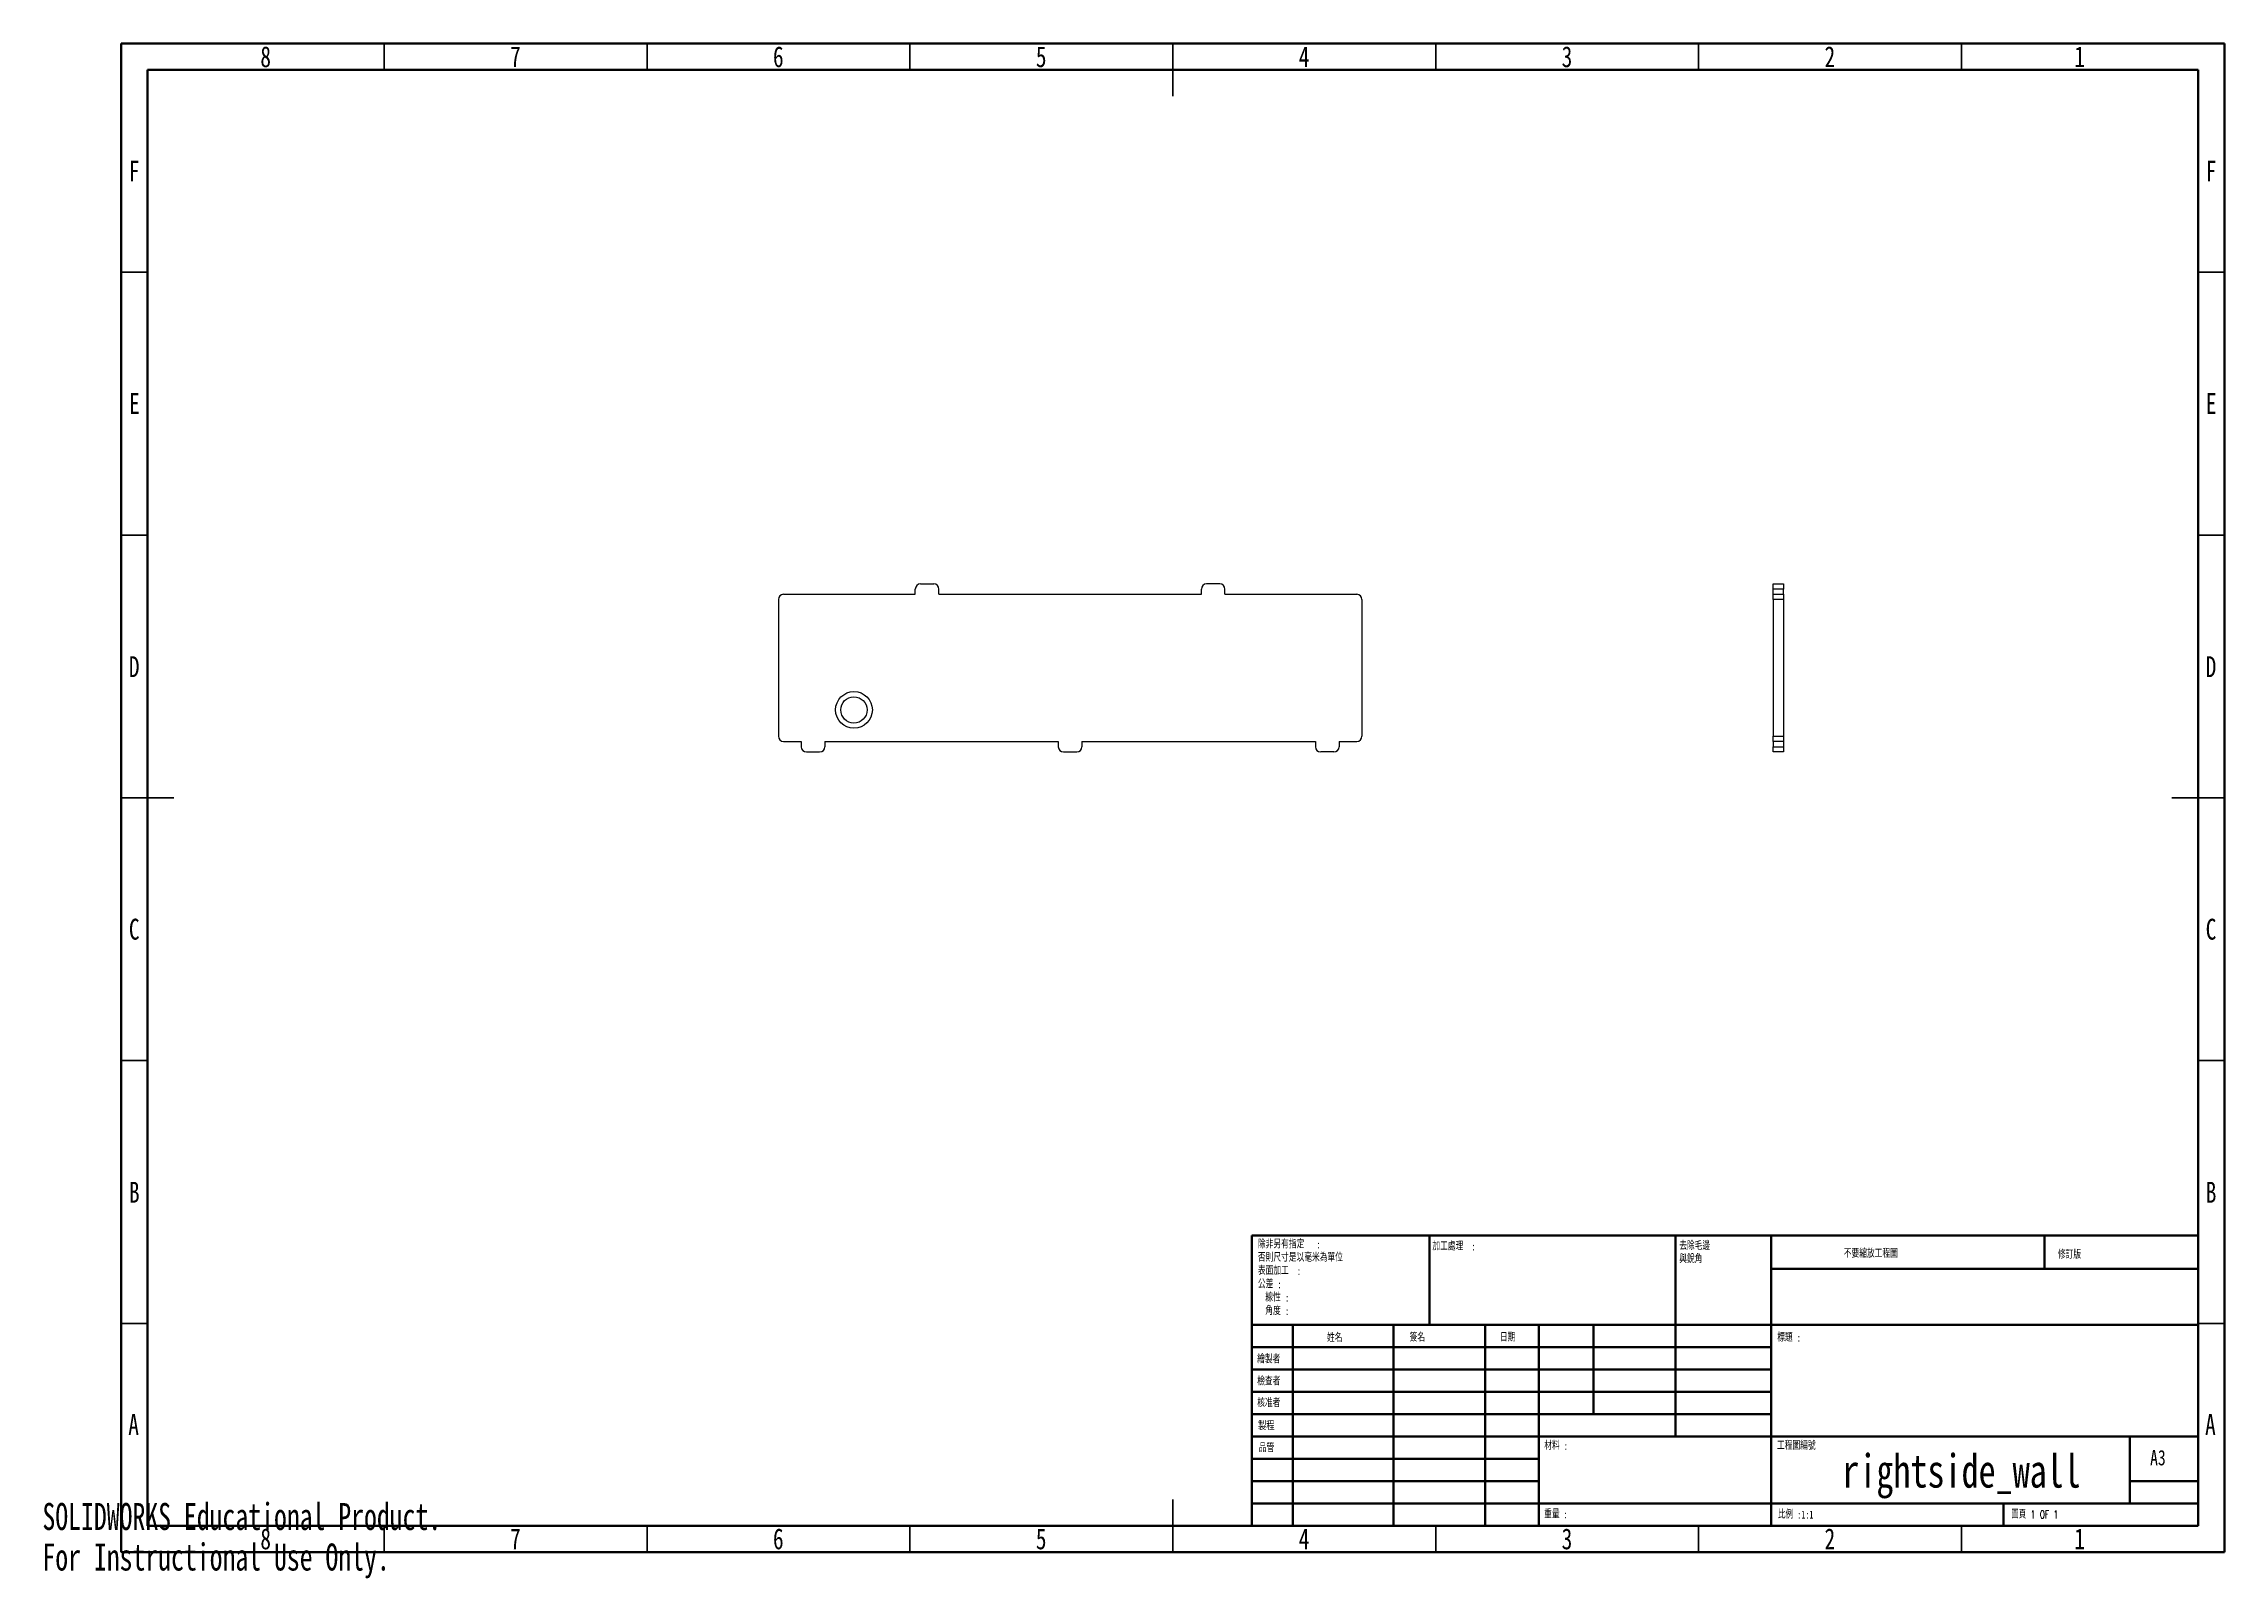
# Model space of a CAD drawing. Header units: millimetres. Extents: x 0 to 415, y 0 to 292.
import ezdxf

# ---------------------------------------------------------------- set-up
doc = ezdxf.new("R2010")
doc.units = ezdxf.units.MM
doc.styles.add('SLDTEXTSTYLE0', font='TXT', dxfattribs={"width": 0.75})
doc.styles.add('SLDTEXTSTYLE1', font='TXT', dxfattribs={"width": 0.7, "bigfont": 'bigfont'})
doc.styles.add('SLDTEXTSTYLE2', font='TXT', dxfattribs={"width": 0.75, "bigfont": 'bigfont'})
doc.styles.add('SLDTEXTSTYLE3', font='TXT', dxfattribs={"width": 0.666667, "bigfont": 'bigfont'})
doc.styles.add('SLDTEXTSTYLE4', font='TXT', dxfattribs={"width": 0.7})

# ---------------------------------------------------------------- blocks, each defined once
blk = doc.blocks.new('SW_NOTE_0')
at = {"color": 0, "linetype": 'Continuous', "lineweight": 0, "char_height": 1.5, "attachment_point": 1}
for s, insert, style in [('除非另有指定', (0, 1.93), 'SLDTEXTSTYLE1'), (':', (11.13, 1.89), 'SLDTEXTSTYLE0'), ('表面加工', (0, -3.11), 'SLDTEXTSTYLE1'), ('否則尺寸是以毫米為單位', (0, -0.61), 'SLDTEXTSTYLE1'), (':', (7.43, -3.15), 'SLDTEXTSTYLE0'), ('公差', (0, -5.65), 'SLDTEXTSTYLE1'), ('線性', (1.41, -8.2), 'SLDTEXTSTYLE1'), (':', (3.72, -5.7), 'SLDTEXTSTYLE0'), ('角度', (1.41, -10.74), 'SLDTEXTSTYLE1'), (':', (5.17, -10.79), 'SLDTEXTSTYLE0'), (':', (5.18, -8.24), 'SLDTEXTSTYLE0')]:
    blk.add_mtext(s, dxfattribs=dict(at, insert=insert, style=style))
blk = doc.blocks.new('SW_NOTE_0_1')
at = {"color": 0, "linetype": 'Continuous', "lineweight": 0, "char_height": 1.5, "attachment_point": 1}
for s, insert, style in [('加工處理', (0, 1.93), 'SLDTEXTSTYLE1'), (':', (7.44, 1.89), 'SLDTEXTSTYLE0')]:
    blk.add_mtext(s, dxfattribs=dict(at, insert=insert, style=style))
blk = doc.blocks.new('SW_NOTE_0_2')
at = {"color": 0, "linetype": 'Continuous', "lineweight": 0, "char_height": 1.5, "attachment_point": 1, "style": 'SLDTEXTSTYLE1'}
for s, insert in [('去除毛邊', (0, 1.93)), ('與銳角', (0, -0.57))]:
    blk.add_mtext(s, dxfattribs=dict(at, insert=insert))
blk = doc.blocks.new('SW_NOTE_0_3')
at = {"color": 0, "linetype": 'Continuous', "lineweight": 0, "char_height": 1.5, "attachment_point": 1}
for s, insert, style in [('材料', (0, 1.93), 'SLDTEXTSTYLE1'), (':', (3.72, 1.89), 'SLDTEXTSTYLE0')]:
    blk.add_mtext(s, dxfattribs=dict(at, insert=insert, style=style))
blk = doc.blocks.new('SW_NOTE_0_4')
at = {"color": 0, "linetype": 'Continuous', "lineweight": 0, "char_height": 1.5, "attachment_point": 1}
for s, insert, style in [('標題', (0, 1.93), 'SLDTEXTSTYLE1'), (':', (3.72, 1.89), 'SLDTEXTSTYLE0')]:
    blk.add_mtext(s, dxfattribs=dict(at, insert=insert, style=style))
blk = doc.blocks.new('SW_NOTE_0_5')
at = {"color": 0, "linetype": 'Continuous', "lineweight": 0, "char_height": 1.5, "attachment_point": 1}
for s, insert, style in [('比例', (0, 1.93), 'SLDTEXTSTYLE1'), (':1:1', (3.7, 1.89), 'SLDTEXTSTYLE0')]:
    blk.add_mtext(s, dxfattribs=dict(at, insert=insert, style=style))
blk = doc.blocks.new('SW_NOTE_0_6')
at = {"color": 0, "linetype": 'Continuous', "lineweight": 0, "attachment_point": 1}
for s, insert, char_height, style in [('重量', (0, 1.93), 1.499, 'SLDTEXTSTYLE1'), (':', (3.7, 1.89), 1.5, 'SLDTEXTSTYLE0')]:
    blk.add_mtext(s, dxfattribs=dict(at, insert=insert, char_height=char_height, style=style))

msp = doc.modelspace()

# ---------------------------------------------------------------- linework, layer by layer
at = {"color": 7, "linetype": 'Continuous', "lineweight": 70}
for p, q in [((15, 5), (15, 292)), ((15, 292), (415, 292)), ((415, 292), (415, 5)), ((20, 10), (20, 287)), ((20, 287), (410, 287)), ((410, 287), (410, 10)), ((410, 10), (20, 10)), ((415, 5), (15, 5))]:
    msp.add_line(p, q, dxfattribs=at)
at = {"color": 7, "linetype": 'Continuous', "lineweight": 35}
for p, q in [((65, 287), (65, 292)), ((115, 287), (115, 292)), ((165, 287), (165, 292)), ((215, 292), (215, 282)), ((215, 287), (215, 292)), ((265, 287), (265, 292)), ((315, 287), (315, 292)), ((365, 287), (365, 292)), ((20, 248.5), (15, 248.5)), ((410, 248.5), (415, 248.5)), ((20, 198.5), (15, 198.5)), ((410, 198.5), (415, 198.5)), ((15, 148.5), (25, 148.5)), ((20, 148.5), (15, 148.5)), ((415, 148.5), (405, 148.5)), ((410, 148.5), (415, 148.5)), ((20, 98.5), (15, 98.5)), ((410, 98.5), (415, 98.5)), ((20, 48.5), (15, 48.5)), ((410, 48.5), (415, 48.5)), ((215, 5), (215, 15)), ((65, 10), (65, 5)), ((115, 10), (115, 5)), ((165, 10), (165, 5)), ((215, 10), (215, 5)), ((265, 10), (265, 5)), ((315, 10), (315, 5)), ((365, 10), (365, 5))]:
    msp.add_line(p, q, dxfattribs=at)
at = {"color": 7, "linetype": 'Continuous', "lineweight": 25}
for p, q in [((140.97, 187.22), (166.02, 187.22)), ((166.02, 187.22), (166.02, 188.22)), ((167.02, 189.22), (169.52, 189.22)), ((170.52, 187.22), (170.52, 188.22)), ((170.52, 187.22), (220.42, 187.22)), ((220.42, 187.22), (220.42, 188.22)), ((223.92, 189.22), (221.42, 189.22)), ((224.92, 187.22), (224.92, 188.22)), ((224.92, 187.22), (249.97, 187.22)), ((329.16, 189.22), (331.16, 189.22)), ((329.16, 188.22), (329.16, 189.22)), ((331.16, 188.22), (329.16, 188.22)), ((329.16, 187.22), (329.16, 188.22)), ((329.16, 187.22), (331.16, 187.22)), ((329.16, 186.22), (329.16, 187.22)), ((331.16, 189.22), (331.16, 188.22)), ((331.16, 187.22), (331.16, 188.22)), ((331.16, 187.22), (331.16, 186.22)), ((139.97, 186.22), (139.97, 160.22)), ((250.97, 186.22), (250.97, 160.22)), ((331.16, 186.22), (329.16, 186.22)), ((329.16, 186.22), (329.16, 160.22)), ((331.16, 186.22), (331.16, 160.22)), ((140.97, 159.22), (144.32, 159.22)), ((144.32, 159.22), (144.32, 158.22)), ((148.82, 159.22), (148.82, 158.22)), ((148.82, 159.22), (193.22, 159.22)), ((193.22, 159.22), (193.22, 158.22)), ((197.72, 159.22), (242.12, 159.22)), ((197.72, 159.22), (197.72, 158.22)), ((242.12, 159.22), (242.12, 158.22)), ((246.62, 159.22), (246.62, 158.22)), ((246.62, 159.22), (249.97, 159.22)), ((329.16, 160.22), (331.16, 160.22)), ((329.16, 159.22), (329.16, 160.22)), ((331.16, 159.22), (329.16, 159.22)), ((329.16, 159.22), (329.16, 158.22)), ((329.16, 158.22), (331.16, 158.22)), ((329.16, 157.22), (329.16, 158.22)), ((331.16, 160.22), (331.16, 159.22)), ((331.16, 159.22), (331.16, 158.22)), ((331.16, 158.22), (331.16, 157.22)), ((145.32, 157.22), (147.82, 157.22)), ((194.22, 157.22), (196.72, 157.22)), ((245.62, 157.22), (243.12, 157.22)), ((331.16, 157.22), (329.16, 157.22))]:
    msp.add_line(p, q, dxfattribs=at)
at = {"color": 7, "linetype": 'Continuous', "lineweight": 50}
for p, q in [((230, 65.25), (410, 65.25)), ((230, 65.25), (230, 10)), ((263.8, 48.25), (263.8, 65.25)), ((310.6, 65.25), (310.6, 27)), ((328.8, 65.25), (328.8, 10)), ((380.8, 58.87), (380.8, 65.25)), ((410, 58.87), (328.8, 58.87)), ((410, 48.25), (230, 48.25)), ((237.8, 48.25), (237.8, 10)), ((256.99, 48.25), (256.99, 10)), ((274.4, 48.25), (274.4, 10)), ((284.6, 10), (284.6, 48.25)), ((295, 31.25), (295, 48.25)), ((328.8, 44), (230, 44)), ((328.8, 39.75), (230, 39.75)), ((328.8, 35.5), (230, 35.5)), ((328.8, 31.25), (230, 31.25)), ((284.6, 27), (230, 27)), ((284.6, 27), (410, 27)), ((397, 14.25), (397, 27)), ((284.6, 22.75), (230, 22.75)), ((284.6, 18.5), (230, 18.5)), ((410, 18.5), (397, 18.5)), ((230, 14.25), (410, 14.25)), ((373, 10), (373, 14.25))]:
    msp.add_line(p, q, dxfattribs=at)
at = {"color": 7, "linetype": 'Continuous', "lineweight": 25}
for radius in [3.5, 2.5]:
    msp.add_circle((154.35, 165.22), radius, dxfattribs=at)
for centre, start, end in [((140.97, 186.22), 90, 180), ((167.02, 188.22), 90, 180), ((169.52, 188.22), 0, 90), ((221.42, 188.22), 90, 180), ((223.92, 188.22), 0, 90), ((249.97, 186.22), 0, 90), ((140.97, 160.22), 180, 270), ((145.32, 158.22), 180, 270), ((147.82, 158.22), 270, 0), ((194.22, 158.22), 180, 270), ((196.72, 158.22), 270, 0), ((243.12, 158.22), 180, 270), ((245.62, 158.22), 270, 0), ((249.97, 160.22), 270, 0)]:
    msp.add_arc(centre, 1, start, end, dxfattribs=at)

# ---------------------------------------------------------------- block references
at = {"color": 7, "linetype": 'Continuous', "lineweight": 0}
for name, p in [('SW_NOTE_0', (231.18, 62.38)), ('SW_NOTE_0_1', (264.37, 61.99)), ('SW_NOTE_0_2', (311.31, 62.07)), ('SW_NOTE_0_4', (329.96, 44.64)), ('SW_NOTE_0_3', (285.65, 24.05)), ('SW_NOTE_0_6', (285.62, 11.02)), ('SW_NOTE_0_5', (330.07, 10.97))]:
    msp.add_blockref(name, p, dxfattribs=at)

# ---------------------------------------------------------------- texts
for s, insert, char_height, attachment_point, style in [('8', (42.46, 291.49), 3.97, 2, 'SLDTEXTSTYLE0'), ('7', (89.96, 291.49), 3.97, 2, 'SLDTEXTSTYLE0'), ('6', (139.96, 291.49), 3.97, 2, 'SLDTEXTSTYLE0'), ('5', (189.96, 291.49), 3.97, 2, 'SLDTEXTSTYLE0'), ('4', (239.96, 291.49), 3.97, 2, 'SLDTEXTSTYLE0'), ('3', (289.96, 291.49), 3.97, 2, 'SLDTEXTSTYLE0'), ('2', (339.96, 291.49), 3.97, 2, 'SLDTEXTSTYLE0'), ('1', (387.46, 291.49), 3.97, 2, 'SLDTEXTSTYLE0'), ('F', (17.46, 269.74), 3.97, 2, 'SLDTEXTSTYLE0'), ('F', (412.46, 269.74), 3.97, 2, 'SLDTEXTSTYLE0'), ('E', (17.51, 225.49), 3.97, 2, 'SLDTEXTSTYLE0'), ('E', (412.51, 225.49), 3.97, 2, 'SLDTEXTSTYLE0'), ('D', (17.45, 175.43), 3.97, 2, 'SLDTEXTSTYLE0'), ('D', (412.45, 175.43), 3.97, 2, 'SLDTEXTSTYLE0'), ('C', (17.46, 125.49), 3.97, 2, 'SLDTEXTSTYLE0'), ('C', (412.46, 125.49), 3.97, 2, 'SLDTEXTSTYLE0'), ('B', (17.47, 75.43), 3.97, 2, 'SLDTEXTSTYLE0'), ('B', (412.47, 75.43), 3.97, 2, 'SLDTEXTSTYLE0'), ('不要縮放工程圖', (342.61, 62.53), 1.5, 1, 'SLDTEXTSTYLE1'), ('修訂版', (383.33, 62.33), 1.5, 1, 'SLDTEXTSTYLE1'), ('姓名', (244.32, 46.5), 1.5, 1, 'SLDTEXTSTYLE1'), ('簽名', (260.03, 46.56), 1.5, 1, 'SLDTEXTSTYLE1'), ('日期', (277.21, 46.58), 1.5, 1, 'SLDTEXTSTYLE1'), ('繪製者', (231.04, 42.43), 1.5, 1, 'SLDTEXTSTYLE1'), ('檢查者', (231.04, 38.21), 1.5, 1, 'SLDTEXTSTYLE1'), ('核准者', (231.04, 34.11), 1.5, 1, 'SLDTEXTSTYLE1'), ('A', (17.34, 31.24), 3.97, 2, 'SLDTEXTSTYLE0'), ('製程', (231.2, 29.72), 1.5, 1, 'SLDTEXTSTYLE2'), ('A', (412.34, 31.24), 3.97, 2, 'SLDTEXTSTYLE0'), ('品管', (231.34, 25.55), 1.5, 1, 'SLDTEXTSTYLE1'), ('工程圖編號', (329.91, 25.99), 1.5, 1, 'SLDTEXTSTYLE1'), ('rightside_wall', (365.01, 23.61), 6.35, 2, 'SLDTEXTSTYLE0'), ('A3', (400.87, 24.41), 2.91, 1, 'SLDTEXTSTYLE0'), ('圖頁 1 OF 1', (374.48, 12.9), 1.5, 1, 'SLDTEXTSTYLE3'), ('8', (42.46, 9.49), 3.97, 2, 'SLDTEXTSTYLE0'), ('7', (89.96, 9.49), 3.97, 2, 'SLDTEXTSTYLE0'), ('6', (139.96, 9.49), 3.97, 2, 'SLDTEXTSTYLE0'), ('5', (189.96, 9.49), 3.97, 2, 'SLDTEXTSTYLE0'), ('4', (239.96, 9.49), 3.97, 2, 'SLDTEXTSTYLE0'), ('3', (289.96, 9.49), 3.97, 2, 'SLDTEXTSTYLE0'), ('2', (339.96, 9.49), 3.97, 2, 'SLDTEXTSTYLE0'), ('1', (387.46, 9.49), 3.97, 2, 'SLDTEXTSTYLE0')]:
    msp.add_mtext(s, dxfattribs=dict(at, insert=insert, char_height=char_height, attachment_point=attachment_point, style=style))
at = {"color": 7, "linetype": 'Continuous', "char_height": 5.1381, "attachment_point": 1, "style": 'SLDTEXTSTYLE4'}
for s, insert in [('SOLIDWORKS Educational Product.', (0, 14.33)), ('For Instructional Use Only.', (0, 6.62))]:
    msp.add_mtext(s, dxfattribs=dict(at, insert=insert))

doc.saveas('drawing.dxf')
